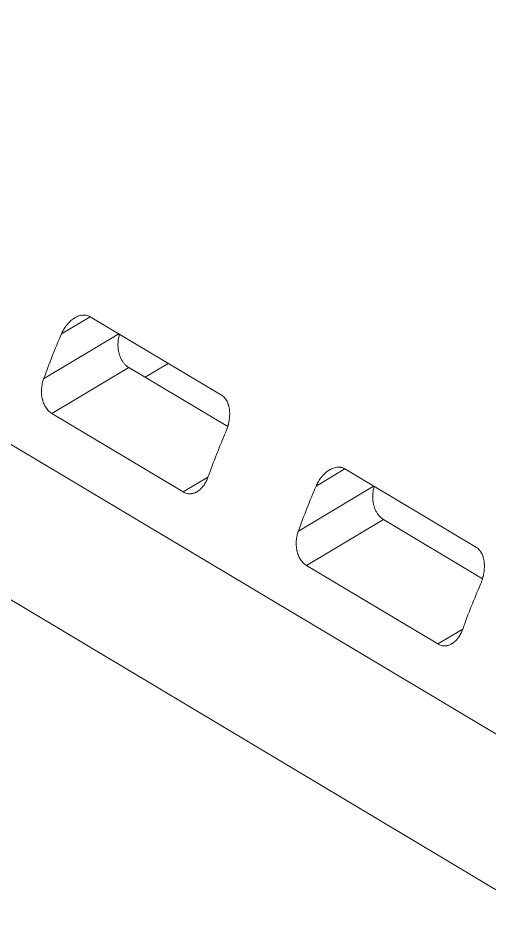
# Model space of a CAD drawing. Header units: millimetres. Extents: x 2680 to 2954, y 1171 to 1387.
# Drawn here: x 2752.29 to 2771.9, y 1173.41 to 1210.81 of the extents above; entities that cross this region are included whole.
import ezdxf

# ---------------------------------------------------------------- set-up
doc = ezdxf.new("R2010")
doc.units = ezdxf.units.MM

msp = doc.modelspace()

# ---------------------------------------------------------------- linework, layer by layer
at = {"color": 7, "linetype": 'Continuous', "lineweight": 15, "extrusion": (-0.253745, -3.38569e-15, 0.967271)}
for p, q in [((2772.458, 1180.861, 25.303), (2710.901, 1217.6, 9.155)), ((2712.535, 1210.152, 9.583), (2774.092, 1173.414, 25.731)), ((2760.767, 1195.117, 22.236), (2755.295, 1198.382, 20.801)), ((2757.583, 1195.869, 21.401), (2758.545, 1196.443, 21.653)), ((2753.695, 1194.365, 20.381), (2756.898, 1196.277, 21.221)), ((2756.898, 1196.277, 21.221), (2761.023, 1193.816, 22.303)), ((2753.695, 1194.365, 20.381), (2759.166, 1191.099, 21.816)), ((2771.369, 1188.79, 25.017), (2765.897, 1192.055, 23.582)), ((2764.296, 1188.038, 23.162), (2767.5, 1189.95, 24.002)), ((2767.5, 1189.95, 24.002), (2771.624, 1187.488, 25.084)), ((2764.296, 1188.038, 23.162), (2769.768, 1184.772, 24.597))]:
    msp.add_line(p, q, dxfattribs=at)
at = {"color": 8, "linetype": 'Continuous', "lineweight": 15, "extrusion": (-0.253745, -3.38569e-15, 0.967271)}
for p, q in [((2754.101, 1197.67, 20.487), (2755.295, 1198.382, 20.801)), ((2753.36, 1195.798, 20.293), (2756.493, 1197.668, 21.115)), ((2764.703, 1191.343, 23.268), (2765.897, 1192.055, 23.582)), ((2759.166, 1191.099, 21.816), (2760.199, 1191.716, 22.087)), ((2763.961, 1189.471, 23.074), (2767.094, 1191.341, 23.896)), ((2769.768, 1184.772, 24.597), (2770.801, 1185.389, 24.868))]:
    msp.add_line(p, q, dxfattribs=at)
at = {"color": 7, "linetype": 'Continuous', "lineweight": 15, "extrusion": (-0.253745, -3.38569e-15, 0.967271)}
for centre, radius, start, end in [((-1184.771, 2697.979, -679.023), 31.573, 245.8859, 249.5569), ((-1180.671, 2705.094, -679.023), 31.62, 245.8886, 249.5542), ((-1178.443, 2708.939, -679.023), 31.573, 245.8859, 249.5569), ((-1174.343, 2716.054, -679.023), 31.62, 245.8886, 249.5542)]:
    msp.add_arc(centre, radius, start, end, dxfattribs=at)
at = {"color": 7, "linetype": 'Continuous', "lineweight": 15}
for points, knots in [([(2755.295, 1198.382, 20.801), (2755.289, 1198.386, 20.799), (2755.283, 1198.39, 20.797), (2755.27, 1198.397, 20.794), (2755.263, 1198.4, 20.792), (2755.243, 1198.41, 20.787), (2755.23, 1198.415, 20.783), (2755.189, 1198.431, 20.773), (2755.162, 1198.439, 20.766), (2755.119, 1198.447, 20.754), (2755.105, 1198.449, 20.751), (2755.083, 1198.451, 20.745), (2755.075, 1198.452, 20.743), (2755.061, 1198.453, 20.739), (2755.053, 1198.453, 20.737), (2755.017, 1198.454, 20.727), (2754.987, 1198.452, 20.72), (2754.928, 1198.445, 20.704), (2754.898, 1198.439, 20.696), (2754.839, 1198.423, 20.681), (2754.81, 1198.413, 20.673), (2754.752, 1198.39, 20.658), (2754.724, 1198.376, 20.651), (2754.681, 1198.354, 20.64), (2754.667, 1198.346, 20.636), (2754.647, 1198.333, 20.63), (2754.64, 1198.329, 20.629), (2754.626, 1198.32, 20.625), (2754.619, 1198.316, 20.623), (2754.585, 1198.293, 20.614), (2754.559, 1198.274, 20.607), (2754.507, 1198.233, 20.594), (2754.482, 1198.211, 20.587), (2754.433, 1198.164, 20.574), (2754.409, 1198.14, 20.568), (2754.38, 1198.108, 20.56), (2754.374, 1198.102, 20.559), (2754.363, 1198.089, 20.556), (2754.357, 1198.082, 20.554), (2754.34, 1198.063, 20.55), (2754.329, 1198.049, 20.547), (2754.297, 1198.008, 20.539), (2754.276, 1197.98, 20.533), (2754.237, 1197.922, 20.523), (2754.218, 1197.893, 20.518), (2754.181, 1197.832, 20.508), (2754.164, 1197.8, 20.504), (2754.144, 1197.76, 20.498), (2754.14, 1197.752, 20.497), (2754.132, 1197.736, 20.495), (2754.124, 1197.72, 20.493), (2754.116, 1197.703, 20.491), (2754.111, 1197.691, 20.49), (2754.108, 1197.684, 20.489), (2754.105, 1197.678, 20.488), (2754.103, 1197.674, 20.488), (2754.102, 1197.672, 20.488), (2754.101, 1197.67, 20.487)], [0, 0, 0, 0, 0.015625, 0.015625, 0.03125, 0.03125, 0.0625, 0.0625, 0.125, 0.125, 0.15625, 0.15625, 0.171875, 0.171875, 0.1875, 0.1875, 0.25, 0.25, 0.3125, 0.3125, 0.375, 0.375, 0.4375, 0.4375, 0.46875, 0.46875, 0.484375, 0.484375, 0.5, 0.5, 0.5625, 0.5625, 0.625, 0.625, 0.6875, 0.6875, 0.703125, 0.703125, 0.71875, 0.71875, 0.75, 0.75, 0.8125, 0.8125, 0.875, 0.875, 0.9375, 0.9375, 0.953125, 0.953125, 0.96875, 0.984375, 0.984375, 0.992188, 0.996094, 0.996094, 1, 1, 1, 1]), ([(2756.518, 1197.653, 21.121), (2756.514, 1197.64, 21.12), (2756.502, 1197.603, 21.117), (2756.487, 1197.539, 21.113), (2756.471, 1197.46, 21.109), (2756.46, 1197.381, 21.106), (2756.454, 1197.3, 21.104), (2756.452, 1197.219, 21.104), (2756.454, 1197.138, 21.105), (2756.461, 1197.057, 21.106), (2756.473, 1196.977, 21.109), (2756.488, 1196.9, 21.114), (2756.508, 1196.827, 21.119), (2756.531, 1196.757, 21.125), (2756.558, 1196.69, 21.132), (2756.588, 1196.626, 21.14), (2756.62, 1196.566, 21.148), (2756.655, 1196.512, 21.157), (2756.691, 1196.463, 21.167), (2756.73, 1196.417, 21.177), (2756.77, 1196.375, 21.188), (2756.812, 1196.337, 21.199), (2756.855, 1196.305, 21.21), (2756.884, 1196.286, 21.217), (2756.898, 1196.277, 21.221)], [0, 0, 0, 0, 0.02511, 0.075355, 0.125649, 0.175878, 0.225941, 0.276185, 0.326635, 0.37714, 0.427561, 0.47778, 0.524116, 0.570648, 0.617235, 0.663744, 0.710062, 0.752058, 0.794219, 0.836431, 0.878583, 0.920572, 0.960286, 1, 1, 1, 1]), ([(2753.36, 1195.798, 20.293), (2753.348, 1195.766, 20.29), (2753.338, 1195.734, 20.287), (2753.319, 1195.668, 20.282), (2753.311, 1195.635, 20.28), (2753.296, 1195.568, 20.276), (2753.29, 1195.534, 20.275), (2753.28, 1195.466, 20.272), (2753.277, 1195.431, 20.271), (2753.273, 1195.379, 20.27), (2753.272, 1195.362, 20.27), (2753.27, 1195.327, 20.269), (2753.27, 1195.309, 20.269), (2753.269, 1195.257, 20.269), (2753.27, 1195.223, 20.269), (2753.275, 1195.154, 20.27), (2753.278, 1195.12, 20.271), (2753.287, 1195.051, 20.274), (2753.293, 1195.018, 20.275), (2753.302, 1194.975, 20.278), (2753.304, 1194.967, 20.278), (2753.308, 1194.95, 20.279), (2753.31, 1194.942, 20.28), (2753.317, 1194.917, 20.281), (2753.321, 1194.901, 20.283), (2753.336, 1194.852, 20.286), (2753.346, 1194.821, 20.289), (2753.371, 1194.76, 20.296), (2753.384, 1194.73, 20.299), (2753.406, 1194.686, 20.305), (2753.413, 1194.672, 20.307), (2753.425, 1194.651, 20.31), (2753.429, 1194.644, 20.311), (2753.437, 1194.63, 20.313), (2753.442, 1194.623, 20.314), (2753.463, 1194.59, 20.32), (2753.481, 1194.564, 20.325), (2753.518, 1194.516, 20.334), (2753.538, 1194.493, 20.34), (2753.58, 1194.451, 20.351), (2753.602, 1194.432, 20.356), (2753.647, 1194.396, 20.368), (2753.67, 1194.379, 20.374), (2753.695, 1194.365, 20.381)], [0, 0, 0, 0, 0.0625, 0.0625, 0.125, 0.125, 0.1875, 0.1875, 0.25, 0.25, 0.28125, 0.28125, 0.3125, 0.3125, 0.375, 0.375, 0.4375, 0.4375, 0.5, 0.5, 0.515625, 0.515625, 0.53125, 0.53125, 0.5625, 0.5625, 0.625, 0.625, 0.6875, 0.6875, 0.71875, 0.71875, 0.734375, 0.734375, 0.75, 0.75, 0.8125, 0.8125, 0.875, 0.875, 0.9375, 0.9375, 1, 1, 1, 1]), ([(2760.941, 1193.588, 22.282), (2760.955, 1193.621, 22.285), (2760.969, 1193.655, 22.289), (2760.994, 1193.723, 22.296), (2761.006, 1193.757, 22.299), (2761.022, 1193.81, 22.303), (2761.027, 1193.828, 22.304), (2761.034, 1193.854, 22.306), (2761.037, 1193.863, 22.307), (2761.042, 1193.881, 22.308), (2761.044, 1193.89, 22.309), (2761.055, 1193.935, 22.312), (2761.063, 1193.971, 22.314), (2761.076, 1194.043, 22.317), (2761.082, 1194.079, 22.319), (2761.092, 1194.151, 22.321), (2761.095, 1194.187, 22.322), (2761.1, 1194.259, 22.323), (2761.102, 1194.295, 22.324), (2761.102, 1194.341, 22.324), (2761.102, 1194.35, 22.324), (2761.102, 1194.368, 22.324), (2761.102, 1194.377, 22.324), (2761.101, 1194.404, 22.324), (2761.1, 1194.422, 22.323), (2761.097, 1194.475, 22.322), (2761.093, 1194.511, 22.321), (2761.083, 1194.58, 22.319), (2761.077, 1194.614, 22.317), (2761.065, 1194.665, 22.314), (2761.061, 1194.681, 22.313), (2761.054, 1194.706, 22.311), (2761.052, 1194.714, 22.311), (2761.047, 1194.731, 22.309), (2761.044, 1194.739, 22.309), (2761.031, 1194.779, 22.305), (2761.018, 1194.81, 22.302), (2760.991, 1194.869, 22.295), (2760.976, 1194.897, 22.291), (2760.954, 1194.931, 22.285), (2760.95, 1194.938, 22.284), (2760.943, 1194.948, 22.282), (2760.941, 1194.951, 22.282), (2760.936, 1194.957, 22.28), (2760.934, 1194.961, 22.28), (2760.923, 1194.977, 22.277), (2760.913, 1194.989, 22.274), (2760.883, 1195.024, 22.266), (2760.862, 1195.045, 22.261), (2760.817, 1195.084, 22.249), (2760.793, 1195.102, 22.243), (2760.767, 1195.117, 22.236)], [0, 0, 0, 0, 0.0625, 0.0625, 0.125, 0.125, 0.15625, 0.15625, 0.171875, 0.171875, 0.1875, 0.1875, 0.25, 0.25, 0.3125, 0.3125, 0.375, 0.375, 0.4375, 0.4375, 0.453125, 0.453125, 0.46875, 0.46875, 0.5, 0.5, 0.5625, 0.5625, 0.625, 0.625, 0.65625, 0.65625, 0.671875, 0.671875, 0.6875, 0.6875, 0.75, 0.75, 0.8125, 0.8125, 0.828125, 0.828125, 0.835937, 0.835937, 0.84375, 0.84375, 0.875, 0.875, 0.9375, 0.9375, 1, 1, 1, 1]), ([(2765.897, 1192.055, 23.582), (2765.89, 1192.059, 23.58), (2765.884, 1192.063, 23.578), (2765.871, 1192.07, 23.575), (2765.865, 1192.073, 23.573), (2765.845, 1192.083, 23.568), (2765.831, 1192.088, 23.565), (2765.791, 1192.104, 23.554), (2765.763, 1192.111, 23.547), (2765.72, 1192.12, 23.535), (2765.706, 1192.122, 23.532), (2765.684, 1192.124, 23.526), (2765.677, 1192.125, 23.524), (2765.662, 1192.126, 23.52), (2765.655, 1192.126, 23.518), (2765.618, 1192.127, 23.509), (2765.588, 1192.125, 23.501), (2765.529, 1192.118, 23.485), (2765.5, 1192.112, 23.478), (2765.44, 1192.096, 23.462), (2765.411, 1192.086, 23.454), (2765.353, 1192.062, 23.439), (2765.325, 1192.049, 23.432), (2765.283, 1192.027, 23.421), (2765.269, 1192.019, 23.417), (2765.248, 1192.006, 23.411), (2765.241, 1192.002, 23.41), (2765.227, 1191.993, 23.406), (2765.22, 1191.989, 23.404), (2765.186, 1191.966, 23.395), (2765.16, 1191.947, 23.388), (2765.108, 1191.905, 23.375), (2765.083, 1191.883, 23.368), (2765.034, 1191.837, 23.355), (2765.01, 1191.813, 23.349), (2764.981, 1191.781, 23.342), (2764.975, 1191.775, 23.34), (2764.964, 1191.762, 23.337), (2764.958, 1191.755, 23.336), (2764.942, 1191.735, 23.331), (2764.931, 1191.722, 23.328), (2764.898, 1191.681, 23.32), (2764.878, 1191.653, 23.314), (2764.838, 1191.595, 23.304), (2764.819, 1191.566, 23.299), (2764.783, 1191.505, 23.289), (2764.766, 1191.473, 23.285), (2764.745, 1191.433, 23.28), (2764.741, 1191.425, 23.279), (2764.733, 1191.409, 23.276), (2764.725, 1191.392, 23.274), (2764.718, 1191.376, 23.272), (2764.712, 1191.363, 23.271), (2764.709, 1191.357, 23.27), (2764.707, 1191.351, 23.269), (2764.705, 1191.347, 23.269), (2764.704, 1191.345, 23.269), (2764.703, 1191.343, 23.268)], [0, 0, 0, 0, 0.015625, 0.015625, 0.03125, 0.03125, 0.0625, 0.0625, 0.125, 0.125, 0.15625, 0.15625, 0.171875, 0.171875, 0.1875, 0.1875, 0.25, 0.25, 0.3125, 0.3125, 0.375, 0.375, 0.4375, 0.4375, 0.46875, 0.46875, 0.484375, 0.484375, 0.5, 0.5, 0.5625, 0.5625, 0.625, 0.625, 0.6875, 0.6875, 0.703125, 0.703125, 0.71875, 0.71875, 0.75, 0.75, 0.8125, 0.8125, 0.875, 0.875, 0.9375, 0.9375, 0.953125, 0.953125, 0.96875, 0.984375, 0.984375, 0.992188, 0.996094, 0.996094, 1, 1, 1, 1]), ([(2759.166, 1191.099, 21.816), (2759.19, 1191.085, 21.822), (2759.214, 1191.073, 21.829), (2759.264, 1191.052, 21.842), (2759.289, 1191.044, 21.848), (2759.34, 1191.03, 21.862), (2759.366, 1191.026, 21.868), (2759.418, 1191.02, 21.882), (2759.444, 1191.019, 21.889), (2759.482, 1191.021, 21.899), (2759.495, 1191.022, 21.902), (2759.515, 1191.025, 21.907), (2759.521, 1191.026, 21.909), (2759.534, 1191.028, 21.913), (2759.541, 1191.029, 21.914), (2759.573, 1191.035, 21.923), (2759.598, 1191.042, 21.929), (2759.649, 1191.059, 21.943), (2759.673, 1191.069, 21.949), (2759.71, 1191.087, 21.959), (2759.722, 1191.093, 21.962), (2759.74, 1191.104, 21.967), (2759.746, 1191.107, 21.968), (2759.758, 1191.114, 21.971), (2759.764, 1191.118, 21.973), (2759.793, 1191.137, 21.981), (2759.816, 1191.154, 21.987), (2759.861, 1191.19, 21.998), (2759.882, 1191.21, 22.004), (2759.924, 1191.251, 22.015), (2759.944, 1191.273, 22.02), (2759.969, 1191.302, 22.027), (2759.974, 1191.308, 22.028), (2759.984, 1191.32, 22.031), (2759.989, 1191.326, 22.032), (2760.003, 1191.345, 22.035), (2760.012, 1191.357, 22.038), (2760.039, 1191.395, 22.045), (2760.056, 1191.422, 22.05), (2760.089, 1191.476, 22.058), (2760.105, 1191.504, 22.062), (2760.128, 1191.548, 22.068), (2760.135, 1191.562, 22.07), (2760.145, 1191.585, 22.073), (2760.149, 1191.592, 22.074), (2760.156, 1191.607, 22.076), (2760.159, 1191.615, 22.077), (2760.176, 1191.653, 22.081), (2760.188, 1191.685, 22.084), (2760.199, 1191.716, 22.087)], [0, 0, 0, 0, 0.0625, 0.0625, 0.125, 0.125, 0.1875, 0.1875, 0.25, 0.25, 0.28125, 0.28125, 0.296875, 0.296875, 0.3125, 0.3125, 0.375, 0.375, 0.4375, 0.4375, 0.46875, 0.46875, 0.484375, 0.484375, 0.5, 0.5, 0.5625, 0.5625, 0.625, 0.625, 0.6875, 0.6875, 0.703125, 0.703125, 0.71875, 0.71875, 0.75, 0.75, 0.8125, 0.8125, 0.875, 0.875, 0.90625, 0.90625, 0.921875, 0.921875, 0.9375, 0.9375, 1, 1, 1, 1]), ([(2767.119, 1191.326, 23.902), (2767.116, 1191.313, 23.901), (2767.104, 1191.276, 23.898), (2767.088, 1191.211, 23.894), (2767.073, 1191.133, 23.89), (2767.062, 1191.053, 23.887), (2767.055, 1190.973, 23.886), (2767.053, 1190.892, 23.885), (2767.056, 1190.811, 23.886), (2767.062, 1190.73, 23.887), (2767.074, 1190.65, 23.891), (2767.09, 1190.573, 23.895), (2767.109, 1190.5, 23.9), (2767.132, 1190.43, 23.906), (2767.159, 1190.363, 23.913), (2767.189, 1190.298, 23.921), (2767.222, 1190.239, 23.929), (2767.257, 1190.185, 23.938), (2767.293, 1190.136, 23.948), (2767.331, 1190.09, 23.958), (2767.372, 1190.048, 23.969), (2767.414, 1190.01, 23.98), (2767.456, 1189.977, 23.991), (2767.485, 1189.959, 23.998), (2767.5, 1189.95, 24.002)], [0, 0, 0, 0, 0.02511, 0.075355, 0.125649, 0.175878, 0.225941, 0.276185, 0.326635, 0.37714, 0.427561, 0.47778, 0.524116, 0.570648, 0.617235, 0.663744, 0.710062, 0.752058, 0.794219, 0.836431, 0.878583, 0.920572, 0.960286, 1, 1, 1, 1]), ([(2763.961, 1189.471, 23.074), (2763.95, 1189.439, 23.071), (2763.939, 1189.407, 23.068), (2763.921, 1189.341, 23.063), (2763.912, 1189.308, 23.061), (2763.898, 1189.241, 23.057), (2763.892, 1189.207, 23.056), (2763.882, 1189.139, 23.053), (2763.878, 1189.104, 23.052), (2763.874, 1189.052, 23.051), (2763.873, 1189.034, 23.051), (2763.872, 1189, 23.05), (2763.871, 1188.982, 23.05), (2763.871, 1188.93, 23.05), (2763.872, 1188.896, 23.05), (2763.876, 1188.827, 23.052), (2763.879, 1188.793, 23.052), (2763.889, 1188.724, 23.055), (2763.895, 1188.69, 23.056), (2763.904, 1188.648, 23.059), (2763.906, 1188.64, 23.059), (2763.91, 1188.623, 23.06), (2763.912, 1188.615, 23.061), (2763.918, 1188.59, 23.063), (2763.923, 1188.574, 23.064), (2763.937, 1188.525, 23.068), (2763.948, 1188.494, 23.07), (2763.972, 1188.432, 23.077), (2763.985, 1188.403, 23.08), (2764.007, 1188.359, 23.086), (2764.015, 1188.345, 23.088), (2764.027, 1188.324, 23.091), (2764.031, 1188.317, 23.092), (2764.039, 1188.303, 23.094), (2764.043, 1188.296, 23.095), (2764.064, 1188.262, 23.101), (2764.082, 1188.237, 23.106), (2764.12, 1188.189, 23.116), (2764.14, 1188.166, 23.121), (2764.181, 1188.124, 23.132), (2764.203, 1188.105, 23.137), (2764.248, 1188.068, 23.149), (2764.272, 1188.052, 23.155), (2764.296, 1188.038, 23.162)], [0, 0, 0, 0, 0.0625, 0.0625, 0.125, 0.125, 0.1875, 0.1875, 0.25, 0.25, 0.28125, 0.28125, 0.3125, 0.3125, 0.375, 0.375, 0.4375, 0.4375, 0.5, 0.5, 0.515625, 0.515625, 0.53125, 0.53125, 0.5625, 0.5625, 0.625, 0.625, 0.6875, 0.6875, 0.71875, 0.71875, 0.734375, 0.734375, 0.75, 0.75, 0.8125, 0.8125, 0.875, 0.875, 0.9375, 0.9375, 1, 1, 1, 1]), ([(2771.543, 1187.261, 25.063), (2771.557, 1187.294, 25.066), (2771.57, 1187.327, 25.07), (2771.595, 1187.396, 25.077), (2771.607, 1187.43, 25.08), (2771.623, 1187.483, 25.084), (2771.628, 1187.501, 25.085), (2771.636, 1187.527, 25.087), (2771.638, 1187.536, 25.088), (2771.643, 1187.554, 25.089), (2771.645, 1187.563, 25.09), (2771.656, 1187.608, 25.093), (2771.664, 1187.644, 25.095), (2771.678, 1187.715, 25.098), (2771.684, 1187.751, 25.1), (2771.693, 1187.823, 25.102), (2771.697, 1187.86, 25.103), (2771.702, 1187.932, 25.104), (2771.703, 1187.968, 25.105), (2771.703, 1188.014, 25.105), (2771.703, 1188.023, 25.105), (2771.703, 1188.041, 25.105), (2771.703, 1188.05, 25.105), (2771.702, 1188.077, 25.105), (2771.701, 1188.095, 25.104), (2771.698, 1188.148, 25.104), (2771.694, 1188.183, 25.103), (2771.685, 1188.253, 25.1), (2771.678, 1188.287, 25.098), (2771.667, 1188.337, 25.095), (2771.662, 1188.354, 25.094), (2771.655, 1188.379, 25.092), (2771.653, 1188.387, 25.092), (2771.648, 1188.403, 25.09), (2771.645, 1188.412, 25.09), (2771.632, 1188.452, 25.086), (2771.62, 1188.482, 25.083), (2771.592, 1188.542, 25.076), (2771.577, 1188.57, 25.072), (2771.556, 1188.604, 25.066), (2771.551, 1188.611, 25.065), (2771.545, 1188.621, 25.063), (2771.542, 1188.624, 25.063), (2771.538, 1188.63, 25.062), (2771.536, 1188.633, 25.061), (2771.524, 1188.649, 25.058), (2771.514, 1188.662, 25.055), (2771.484, 1188.697, 25.048), (2771.463, 1188.718, 25.042), (2771.418, 1188.757, 25.03), (2771.394, 1188.774, 25.024), (2771.369, 1188.79, 25.017)], [0, 0, 0, 0, 0.0625, 0.0625, 0.125, 0.125, 0.15625, 0.15625, 0.171875, 0.171875, 0.1875, 0.1875, 0.25, 0.25, 0.3125, 0.3125, 0.375, 0.375, 0.4375, 0.4375, 0.453125, 0.453125, 0.46875, 0.46875, 0.5, 0.5, 0.5625, 0.5625, 0.625, 0.625, 0.65625, 0.65625, 0.671875, 0.671875, 0.6875, 0.6875, 0.75, 0.75, 0.8125, 0.8125, 0.828125, 0.828125, 0.835937, 0.835937, 0.84375, 0.84375, 0.875, 0.875, 0.9375, 0.9375, 1, 1, 1, 1]), ([(2769.768, 1184.772, 24.597), (2769.791, 1184.758, 24.603), (2769.816, 1184.746, 24.61), (2769.865, 1184.725, 24.623), (2769.89, 1184.716, 24.629), (2769.942, 1184.703, 24.643), (2769.968, 1184.698, 24.65), (2770.019, 1184.693, 24.663), (2770.045, 1184.692, 24.67), (2770.084, 1184.694, 24.68), (2770.097, 1184.695, 24.683), (2770.116, 1184.697, 24.689), (2770.123, 1184.698, 24.69), (2770.136, 1184.7, 24.694), (2770.142, 1184.702, 24.695), (2770.174, 1184.708, 24.704), (2770.2, 1184.715, 24.711), (2770.25, 1184.732, 24.724), (2770.275, 1184.742, 24.73), (2770.311, 1184.76, 24.74), (2770.323, 1184.766, 24.743), (2770.341, 1184.777, 24.748), (2770.347, 1184.78, 24.749), (2770.359, 1184.787, 24.752), (2770.365, 1184.791, 24.754), (2770.395, 1184.81, 24.762), (2770.418, 1184.827, 24.768), (2770.462, 1184.863, 24.779), (2770.484, 1184.882, 24.785), (2770.526, 1184.924, 24.796), (2770.546, 1184.946, 24.801), (2770.571, 1184.975, 24.808), (2770.575, 1184.981, 24.809), (2770.585, 1184.993, 24.812), (2770.59, 1184.999, 24.813), (2770.604, 1185.017, 24.817), (2770.613, 1185.03, 24.819), (2770.641, 1185.068, 24.826), (2770.658, 1185.094, 24.831), (2770.691, 1185.149, 24.839), (2770.707, 1185.177, 24.843), (2770.729, 1185.22, 24.849), (2770.736, 1185.235, 24.851), (2770.747, 1185.258, 24.854), (2770.75, 1185.265, 24.855), (2770.757, 1185.28, 24.857), (2770.761, 1185.288, 24.858), (2770.777, 1185.326, 24.862), (2770.789, 1185.357, 24.865), (2770.801, 1185.389, 24.868)], [0, 0, 0, 0, 0.0625, 0.0625, 0.125, 0.125, 0.1875, 0.1875, 0.25, 0.25, 0.28125, 0.28125, 0.296875, 0.296875, 0.3125, 0.3125, 0.375, 0.375, 0.4375, 0.4375, 0.46875, 0.46875, 0.484375, 0.484375, 0.5, 0.5, 0.5625, 0.5625, 0.625, 0.625, 0.6875, 0.6875, 0.703125, 0.703125, 0.71875, 0.71875, 0.75, 0.75, 0.8125, 0.8125, 0.875, 0.875, 0.90625, 0.90625, 0.921875, 0.921875, 0.9375, 0.9375, 1, 1, 1, 1])]:
    msp.add_open_spline(points, degree=3, knots=knots, dxfattribs=at)

doc.saveas('drawing.dxf')
